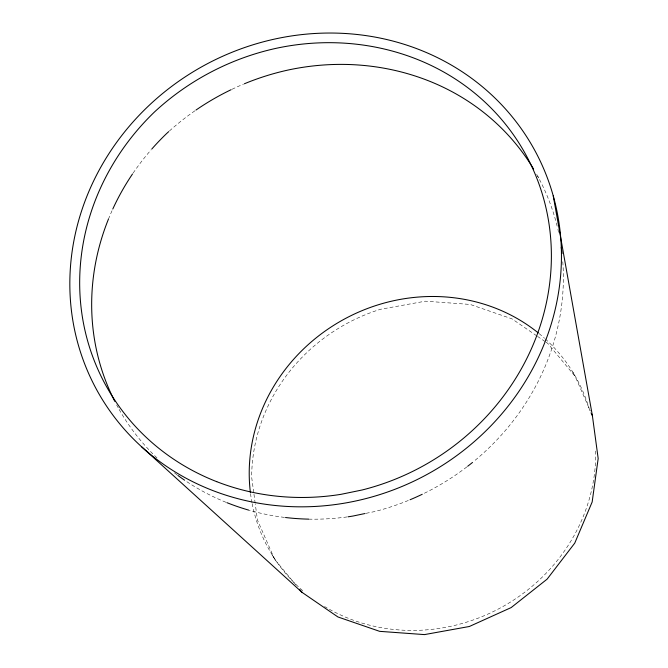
<?xml version="1.0" encoding="UTF-8"?>
<svg xmlns="http://www.w3.org/2000/svg" width="668" height="668" viewBox="0 0 668 668"><rect width="100%" height="100%" fill="white"/><g stroke="black" fill="none" stroke-linecap="round" stroke-linejoin="round"><path stroke-width="0.5" stroke-dasharray="3.34 2.5" d="M366.089 513.308L374.08 511.705A238.367 222.386 -28.9 0 0 409.117 500.14M536.671 335.795L511.947 318.836L470.205 304.441L425.374 301.184L380.518 309.284A175.934 164.144 -28.9 0 0 251.669 477.253L253.832 493.243M537.523 336.38L545.197 341.64M546.048 342.225L547.752 343.394L575.19 376.435L590.345 411.029M272.202 554.916L274.648 559.35L296.901 586.137M537.623 176.101L538.625 177.913M572.743 371.993L575.19 376.435M116.633 404.925L118.628 408.54M274.648 559.35L257.456 520.08L255.31 504.231M253.965 494.236L255.176 503.229M466.857 466.907A238.367 222.386 -28.9 0 1 423.178 493.836M562.79 261.756A241.006 224.849 -28.9 0 1 473.32 461.788M536.671 174.348A238.033 222.077 -28.9 0 1 557.671 228.314M557.905 229.308A238.033 222.077 -28.9 0 1 558.573 232.305M169.43 130.986A245.039 228.615 -28.9 0 1 195.173 110.621M231.98 89.287A245.039 228.615 -28.9 0 1 243.461 84.151M347.034 516.94A238.534 222.544 -28.9 0 1 308.591 519.136M284.518 517.399A238.534 222.544 -28.9 0 1 248.387 510.026M108.425 219.188A241.29 224.966 -29.2 0 1 112.366 209.969M133.082 173.146A241.29 224.966 -29.2 0 1 151.093 149.841M119.129 409.434A240.53 224.406 -28.9 0 0 139.295 438.834L140.247 439.987A240.714 224.573 -28.9 0 0 157.397 458.298M225.959 502.278A240.714 224.573 -28.9 0 1 185.479 480.785M177.062 474.831A240.714 224.573 -28.9 0 1 173.78 472.334M545.305 338.96A175.934 164.144 -28.9 0 1 590.479 413.233M595.706 451.009A175.934 164.144 -28.9 0 1 504.465 605.659A175.934 164.144 -28.9 0 1 324.539 606.494M302.696 590.662A175.934 164.144 -28.9 0 1 252.162 503.689M251.97 502.67A175.934 164.144 -28.9 0 1 250.508 493.46M539.101 333.599A175.934 164.144 -28.9 0 1 544.545 338.275"/><path stroke-width="1" d="M365.087 513.508L353.08 516.022A238.534 222.544 -28.9 0 1 348.045 516.807M141.365 446.575L302.086 592.391L337.899 616.948L379.641 631.343L424.464 634.6L469.32 626.5L511.154 607.588L547.109 579.156L574.739 543.142L592.157 502.002L598.177 458.532L592.391 415.705L553.246 195.891A249.623 232.89 -28.9 0 0 142.284 112.065A249.623 232.89 -28.9 0 0 251.393 501.835A249.623 232.89 -28.9 0 0 553.246 195.891M299.498 589.26L302.086 592.391M591.572 413.834L592.391 415.705M467.667 466.281A238.367 222.386 -28.9 0 0 470.088 464.385A241.006 224.849 -28.9 0 0 472.518 462.44M422.251 494.278A238.367 222.386 -28.9 0 1 410.069 499.748M562.038 253.548A241.006 224.849 -28.9 0 0 561.796 251.502A238.033 222.077 -28.9 0 0 561.262 247.436M533.607 169.062A238.033 222.077 -28.9 0 0 422.543 78.54A243.119 226.819 -28.9 0 0 288.501 69.948A245.039 228.615 -28.9 0 0 244.354 83.784M168.712 131.629A245.039 228.615 -28.9 0 0 166.582 133.583A241.29 224.966 -29.2 0 0 151.761 149.073M195.966 110.07A245.039 228.615 -28.9 0 1 231.111 89.704M308.591 519.136A238.534 222.544 -28.9 0 1 285.512 517.516M248.387 510.026A238.534 222.544 -28.9 0 1 228.723 503.371A240.714 224.573 -28.9 0 1 226.878 502.653M108.425 219.188A241.29 224.966 -29.2 0 0 94.489 339.453A240.53 224.406 -28.9 0 0 114.779 401.359M112.783 209.051A241.29 224.966 -29.2 0 1 132.514 173.981M216.733 481.67A240.714 224.573 -28.9 0 1 128.256 418.277L127.312 417.124A240.53 224.406 -28.9 0 1 82.498 317.743A241.29 224.966 -29.2 0 1 154.592 111.873A245.039 228.615 -28.9 0 1 276.519 48.238A243.119 226.819 -28.9 0 1 410.561 56.83A238.033 222.077 -28.9 0 1 549.814 229.792A241.006 224.849 -28.9 0 1 458.106 442.675A238.367 222.386 -28.9 0 1 362.098 489.995L341.089 494.312A238.534 222.544 -28.9 0 1 216.733 481.661M184.627 480.209A240.714 224.573 -28.9 0 1 177.888 475.441M250.375 492.433A175.934 164.144 -28.9 0 1 342.901 319.889A175.934 164.144 -28.9 0 1 538.299 332.948"/></g></svg>
